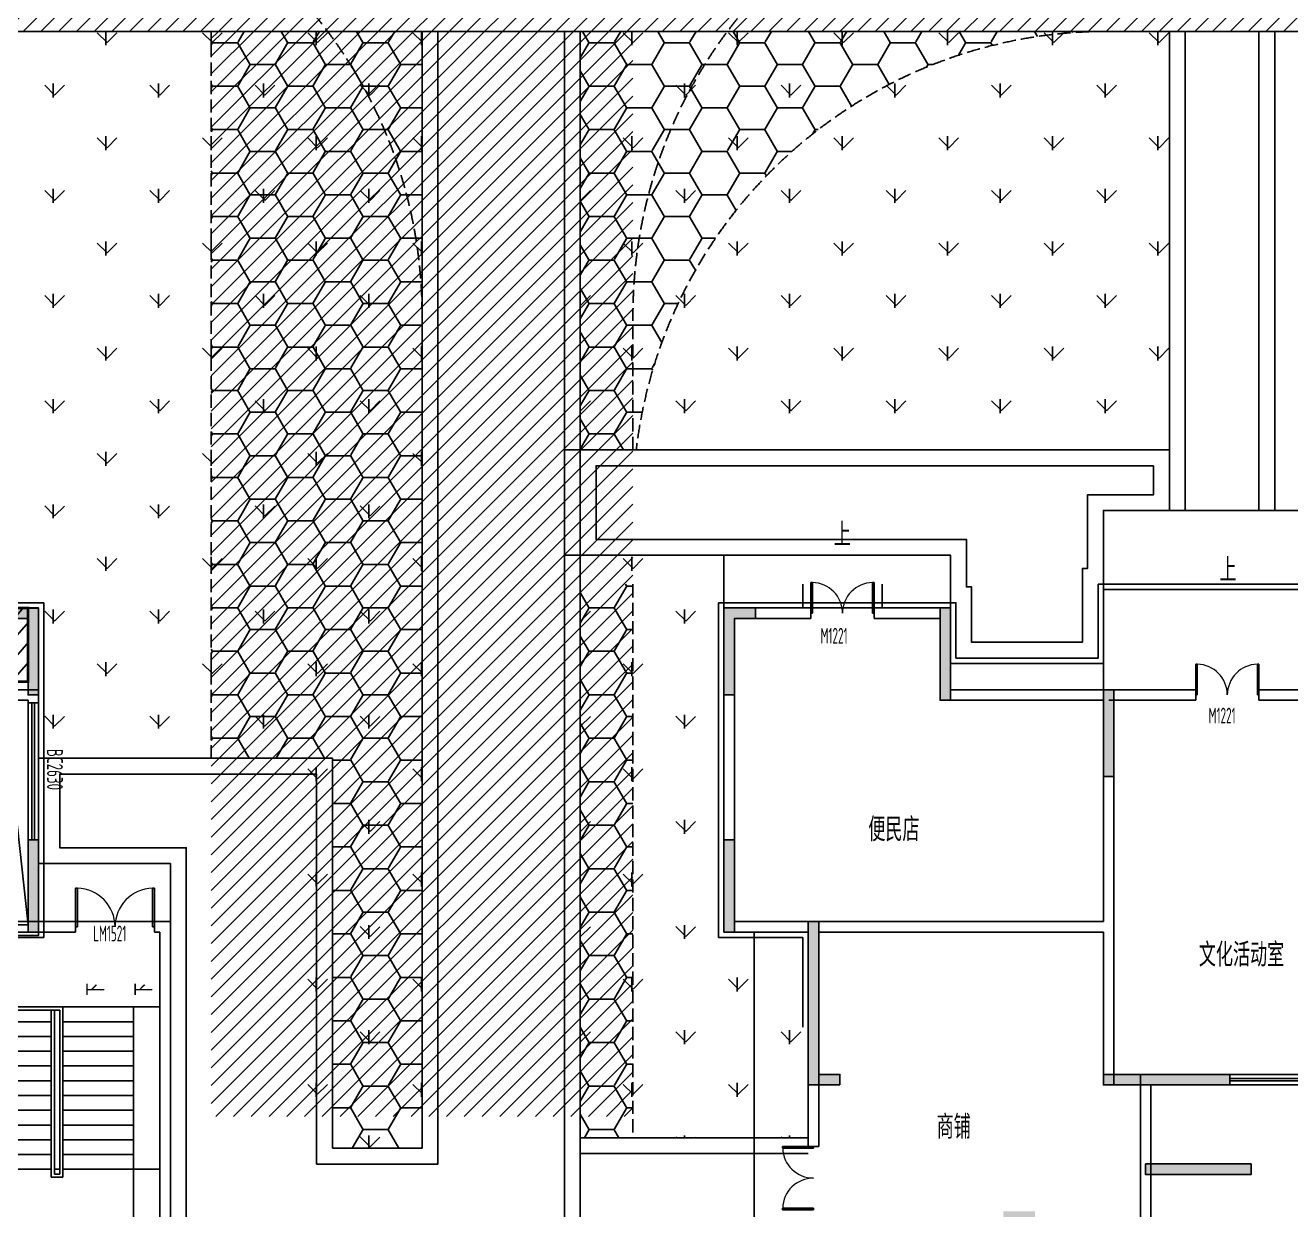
# Model space of a CAD drawing. Header units: millimetres. Extents: x 36720183 to 38160956, y 58934012 to 60388477.
# Drawn here: x 37281101 to 37305105, y 59289851 to 59312324 of the extents above; entities that cross this region are included whole.
import ezdxf

# ---------------------------------------------------------------- set-up
doc = ezdxf.new("R2010")
doc.units = ezdxf.units.MM
doc.header["$LTSCALE"] = 1000
doc.header["$MEASUREMENT"] = 0
doc.linetypes.add('DASH', pattern=[0.35, 0.25, -0.1])
for name, color, linetype in [('2014-01-17陈潇霏修改', 6, 'Continuous'), ('2014-1-1意见', 2, 'Continuous'), ('@ 绿化', 8, 'Continuous'), ('@YL', 2, 'Continuous'), ('@扑救面填充', 8, 'Continuous'), ('@植草板', 8, 'Continuous'), ('Axis', 6, 'Continuous'), ('C_Hatch', 41, 'Continuous'), ('C_Wall', 6, 'Continuous'), ('DIM_ELEV', 3, 'Continuous'), ('DIM_SYMB', 3, 'Continuous'), ('PUB_HATCH', 8, 'Continuous'), ('PUB_TEXT', 7, 'Continuous'), ('STAIR', 2, 'Continuous'), ('TEXT', 1, 'Continuous'), ('WALL', 4, 'Continuous'), ('WINDOW', 2, 'Continuous'), ('WINDOW_TEXT', 3, 'Continuous'), ('扑救面', 2, 'Continuous'), ('裙楼挑廊', 7, 'Continuous'), ('首层轮廓', 6, 'Continuous')]:
    doc.layers.add(name, color=color, linetype=linetype)
doc.layers.add('水管井及降板', color=3, linetype='Continuous', plot=False)
doc.styles.add('_TCH_DIM', font='SIMPLEX', dxfattribs={"bigfont": 'GBCBIG'})
doc.styles.get("Standard").update_dxf_attribs({"font": 'gbenor.shx', "bigfont": 'gbcbig.shx'})
pattern_1 = [(45, (0, 0), (-168.3798022700466, 168.3798022700466), [])]
pattern_2 = [(90, (0, 0), (-997.7954749999999, 997.7954750000001), [264.58066, -1731.01015]), (45, (0, 0), (-997.7961550815103, 997.7961550815104), [264.58066, -1146.51615]), (135, (0, 0), (-997.7961550815104, -997.7961550815103), [264.58066, -1146.51615])]
pattern_3 = [(0, (0, 0), (714.375, 412.4444999999999), [476.25, -952.5]), (120, (0, 0), (-714.3749146511708, 412.4446478285086), [476.2499999999999, -952.4999999999999]), (59.99999999999999, (0, 0), (8.53488292342961e-05, 824.8891478285083), [-952.5, 476.25])]

# ---------------------------------------------------------------- blocks, each defined once
blk = doc.blocks.new('2014-1-1-G-D2')
at = {"layer": 'C_Hatch'}
h = blk.add_hatch(color=256, dxfattribs=at)
h.paths.add_polyline_path([(3171986.775314488, -850136.5450167041), (3171986.775314488, -849336.5450167041), (3172186.775314488, -849336.5450167041), (3172186.775314488, -850336.5450167041), (3170536.775409855, -850336.5450167041), (3170536.775409855, -850136.5450167041)])
h.paths.add_polyline_path([(3166686.775315139, -842736.5453980354), (3168336.775314766, -842736.5453980354), (3168336.775314766, -842536.5453979976), (3166686.775315139, -842536.5453979976)])
h.paths.add_polyline_path([(3185486.775314115, -851686.5453929105), (3185486.775314115, -851886.5450140969), (3186086.775314115, -851886.5450140969), (3186086.775314115, -850236.5450140969), (3185886.775314115, -850236.5450140969), (3185886.775313929, -851686.5453929105)])
h.paths.add_polyline_path([(3178186.775313556, -835036.5453978933), (3178186.775313556, -837836.5453981739), (3177986.775313556, -837836.5453981739), (3177986.775313556, -835036.5453978933)])
h.paths.add_polyline_path([(3179286.775313556, -838136.545397894), (3179486.727080836, -838136.546825342), (3179486.775313556, -840536.5453981739), (3178886.775313556, -840536.5453981739), (3178886.775313556, -840336.5453981739), (3179286.775313556, -840336.5453981739)])
h.paths.add_polyline_path([(3175086.775313558, -834336.5453981739), (3176786.775313742, -834336.5453981739), (3176786.775313742, -834536.5453981739), (3175086.775313558, -834536.5453981739)])
h.paths.add_polyline_path([(3153486.775313929, -851436.5450167041), (3153486.775313929, -851236.5450167041), (3153086.775313929, -851236.5450167041), (3153086.775313929, -848336.6300844532), (3152886.775313929, -848336.6300844532), (3152886.775313929, -851436.5450167041)])
h.paths.add_polyline_path([(3165186.816513032, -845236.5454129821), (3165186.775314488, -844136.5453981739), (3167186.775314488, -844136.5453981739), (3167186.775314488, -844836.545207439), (3167386.775314488, -844836.545207439), (3167386.775314488, -844136.5453981739), (3167386.775314488, -843936.5453981739), (3167186.775314488, -843936.5453981739), (3164986.775314488, -843936.5453981739), (3164986.816513032, -845236.5454129821)])
h.paths.add_polyline_path([(3162986.692917027, -843936.5453980186), (3162386.692917027, -843936.5453980186), (3162386.692917027, -844136.5453980186), (3162786.692917027, -844136.5453980186), (3162786.692917027, -845586.4553713184), (3162986.692917027, -845586.4553713184)])
h.paths.add_polyline_path([(3168086.775314488, -860536.5453981739), (3168086.775314488, -859936.5446352344), (3168286.775314488, -859936.5446352344), (3168286.775314488, -860336.5453981739), (3169786.775325663, -860336.5453981746), (3169786.775325663, -860536.5453981746)])
h.paths.add_polyline_path([(3172186.775314488, -853836.5446352344), (3172186.775314488, -854036.5446352344), (3172586.775314488, -854036.5446352344), (3172586.775314488, -856036.5453982193), (3172786.775314488, -856036.5453982193), (3172786.775314488, -853836.5446352344)])
h.paths.add_polyline_path([(3165186.775314488, -846736.545207439), (3165186.775314488, -849136.5451120716), (3164986.775314488, -849136.5451120716), (3164986.775314488, -846736.545207439)])
h.paths.add_polyline_path([(3184486.775314488, -842836.5453981739), (3184086.775314488, -842836.5453981739), (3184086.775314488, -843036.5453981739), (3184286.775314488, -843036.5453981739), (3184286.775314488, -844486.545207439), (3184486.775314488, -844486.545207439)])
h.paths.add_polyline_path([(3155386.692917027, -842386.6300844532), (3155386.775314533, -844136.5453980188), (3155586.775314533, -844136.5453980188), (3155586.692917027, -842386.6300844532)])
h.paths.add_polyline_path([(3151886.692917027, -842386.6300844532), (3151286.692917027, -842386.6300844532), (3151286.692917027, -844036.6300844532), (3151486.692917027, -844036.6300844532), (3151486.692917027, -842586.6300844532), (3151886.692917027, -842586.6300844532)])
h.paths.add_polyline_path([(3165786.775314488, -835036.5453978933), (3165786.775314488, -837836.5453981739), (3165986.775314488, -837836.5453981739), (3165986.775314488, -835036.5453978933)])
h.paths.add_polyline_path([(3164686.775314488, -838136.545397894), (3164486.775314488, -838136.545397894), (3164486.775314488, -840536.5453981739), (3165086.775314488, -840536.5453981739), (3165086.775314488, -840336.5453981739), (3164686.775314488, -840336.5453981739)])
h.paths.add_polyline_path([(3158486.775314115, -843936.5453980186), (3158486.775314115, -845586.4553713184), (3158686.775314115, -845586.4553713184), (3158686.775314115, -843936.5453980186)])
h.paths.add_polyline_path([(3151286.692917027, -846786.6301321369), (3151286.692917027, -848536.6300844532), (3151486.692917027, -848536.6300844532), (3151486.692917027, -846786.6301321369)])
h.paths.add_polyline_path([(3168886.775314486, -834336.5453981739), (3167186.775314301, -834336.5453981739), (3167186.775314301, -834536.5453981739), (3168886.775314486, -834536.5453981739)])
h.paths.add_polyline_path([(3170086.775314488, -851236.5450167041), (3168486.775314488, -851236.5450167041), (3168486.775314488, -851436.5450167041), (3170086.775314488, -851436.5450167041)])
h.paths.add_polyline_path([(3160886.778366245, -851236.5450167041), (3158486.778366245, -851236.5450167041), (3158486.778366245, -851436.5450167041), (3160886.778366245, -851436.5450167041)])
h.paths.add_polyline_path([(3169386.775314488, -844436.545207439), (3169386.775314488, -845036.545207439), (3169586.775314488, -845036.545207439), (3169586.775314488, -844636.545207439), (3172186.775314488, -844636.545207439), (3172186.775314488, -844436.545207439)])
h.paths.add_polyline_path([(3171886.775314115, -838236.5453981739), (3171886.775314115, -840636.545398129), (3172086.775314115, -840636.545398129), (3172086.775314115, -838236.5453981739)])
h.paths.add_polyline_path([(3157686.778366245, -856636.5446352344), (3157686.775406964, -859836.5453981746), (3157886.775406964, -859836.5453981746), (3157886.778366245, -856636.5446352344)])
h.paths.add_polyline_path([(3156786.778366245, -854036.5446352344), (3157186.77226273, -854036.5446352344), (3157186.77226273, -853836.5446352344), (3156586.778366245, -853836.5446352344), (3156586.778366245, -856036.5453982193), (3156786.778366245, -856036.5453982193)])
h.paths.add_polyline_path([(3161286.778366245, -852936.5450167041), (3159286.778366245, -852936.5450167041), (3159286.778366245, -853136.5450167041), (3161286.778366245, -853136.5450167041)])
h.paths.add_polyline_path([(3170086.775314488, -852936.5450167041), (3168086.775314488, -852936.5450167041), (3168086.775314488, -853136.5450167041), (3170086.775314488, -853136.5450167041)])
h.paths.add_polyline_path([(3171486.775314488, -856636.5446352344), (3171486.775314488, -859836.5453981746), (3171686.775314488, -859836.5453981746), (3171686.775314488, -856636.5446352344)])
h.paths.add_polyline_path([(3174386.775314488, -848686.5450166557), (3174186.775314488, -848686.5450166557), (3174186.775314488, -850336.5450167041), (3174786.775314488, -850336.5450167041), (3174786.775314488, -850136.5450167041), (3174386.775314488, -850136.5450167041)])
h.paths.add_polyline_path([(3181786.775314488, -850136.5450167041), (3181786.775314488, -851886.5450167041), (3181986.775314488, -851886.5450167041), (3181986.775314488, -850136.5450167041)])
h.paths.add_polyline_path([(3185886.775314488, -845736.545207439), (3185886.775314488, -847486.5451061111), (3186086.775314488, -847486.5451061111), (3186086.775314488, -845736.545207439)])
h.paths.add_polyline_path([(3178486.775313929, -842836.554934917), (3178486.775313929, -844486.554934917), (3178686.775313929, -844486.554934917), (3178686.775313929, -843036.554934917), (3179336.903487385, -843036.5453954004), (3179336.903487385, -842836.5453954004)])
h.paths.add_polyline_path([(3161286.775314488, -860536.5453981739), (3159586.775326222, -860536.5453981746), (3159586.775326222, -860336.5453981746), (3161086.775314488, -860336.5453981739), (3161086.775314488, -859936.5446352344), (3161286.775314488, -859936.5446352344)])
at = {"layer": 'C_Wall'}
blk.add_lwpolyline([(3151886.692917027, -842386.6300844532), (3151286.692917027, -842386.6300844532), (3151286.692917027, -844036.6300844532), (3151486.692917027, -844036.6300844532), (3151486.692917027, -842586.6300844532), (3151886.692917027, -842586.6300844532), (3151886.692917027, -842386.6300844532)], dxfattribs=at)
blk.add_lwpolyline([(3151286.692917027, -846786.6301321369), (3151286.692917027, -848536.6300844532), (3151486.692917027, -848536.6300844532), (3151486.692917027, -846786.6301321369)], close=True, dxfattribs=at)
blk = doc.blocks.new('we213421ads')
at = {"layer": 'WINDOW', "linetype": 'DASH', "ltscale": 1000}
for p, q in [((8509249.56982125, 428805.6759761788), (8504949.936349533, 428805.5072633974)), ((8516449.652218152, 422305.6759760844), (8514849.56982125, 422305.6759760844)), ((8514949.569820859, 422206.8035807822), (8516549.932265919, 422206.9449155156)), ((8514949.569820859, 422206.8035807822), (8514949.56981573, 420505.133044998))]:
    blk.add_line(p, q, dxfattribs=at)
for points in [[(8504650.014770586, 428906.8622658234), (8509349.932526296, 428906.8622658234), (8509349.929473989, 427505.6760964641), (8512049.937545683, 427505.668710908), (8512050.020098317, 428556.8223172495), (8516549.64766318, 428555.5633300407), (8516549.932265919, 422206.9449155156)], [(8509249.932526294, 428805.6759761788), (8509249.932526296, 428805.6759761788), (8509249.929321367, 427405.6763700024), (8512149.932219427, 427405.6684373839), (8512150.014770586, 428456.7943350166), (8516449.652218152, 428455.5913046611), (8516449.569820875, 422305.5913046611)]]:
    blk.add_lwpolyline(points, dxfattribs=at)
blk = doc.blocks.new('fsdf12312')
at = {"layer": 'DIM_SYMB'}
blk.add_lwpolyline([(6641369.264358278, 390233.0963138854), (6638454.899579208, 390233.0963139152)], dxfattribs=at)
for points in [[(6643041.334750582, 388061.5553995659, 0, 0, 0), (6641991.334750574, 388061.5553995733, 80.00000000000001, 0, 0), (6641691.334750574, 388061.5553995733, 0, 0, 0)], [(6643041.334750582, 387147.2423652782, 0, 0, 0), (6642421.327744219, 387147.2423652857, 80.00000000000001, 0, 0), (6642121.327744219, 387147.2423652857, 0, 0, 0)]]:
    blk.add_lwpolyline(points, format="xyseb", dxfattribs=at)
at = {"layer": 'STAIR'}
for p, q in [((6639854.899545703, 390233.0962969651), (6639854.899545841, 390733.096327461)), ((6642934.899545703, 390233.2469656681), (6642934.899545703, 390733.0963278328)), ((6639854.899545703, 390233.0962969651), (6638454.899545703, 390233.0962969725)), ((6638454.899545703, 390233.0962969725), (6638454.899545681, 387333.0962969725)), ((6639854.899432961, 388893.0962842991), (6639854.899545703, 390233.0962969651)), ((6642874.899650645, 390233.0962761333), (6639854.899545703, 390233.0962969651)), ((6639854.899637122, 388893.0962842991), (6639854.899545703, 390233.0962969651)), ((6640134.899637122, 388893.0962816392), (6640134.899545703, 390233.0962969651)), ((6640414.899637122, 388893.0962789868), (6640414.899545703, 390233.0962969576)), ((6640694.899637122, 388893.0962763344), (6640694.899545703, 390233.0962969576)), ((6640974.899637122, 388893.0962736746), (6640974.899545703, 390233.0962969576)), ((6641254.899279978, 388893.0962710222), (6641254.899545703, 390233.0962969576)), ((6641534.899279978, 388893.0962683698), (6641534.899545703, 390233.0962969502)), ((6641814.899637122, 388893.0962657099), (6641814.899545703, 390233.0962969502)), ((6642094.899637114, 388893.0962630575), (6642094.899545703, 390233.0962969502)), ((6642374.899637122, 388893.0962604051), (6642374.899545703, 390233.0962969502)), ((6642654.899637122, 388893.0962577527), (6642654.899545703, 390233.0962969427)), ((6642874.899603467, 388733.0963421082), (6642874.899545711, 390233.0962969427)), ((6642874.899545711, 390233.0962969427), (6642934.899545711, 390233.0962969427)), ((6642934.899545703, 390233.0962969427), (6642874.899650645, 390233.0962761333)), ((6642934.899545696, 388833.0962969427), (6642934.899545703, 390233.0962969427)), ((6642934.899603467, 388673.0963421082), (6642934.899545711, 390233.0962969427)), ((6642874.899545703, 388893.0962969427), (6639704.899569023, 388893.0963269984)), ((6639704.899569023, 388893.0963269984), (6639704.899569016, 388673.0963421305)), ((6642874.899545703, 388833.0962969427), (6642874.899545703, 388893.0962969427)), ((6639704.899569016, 388673.0963421305), (6642934.899603467, 388673.0963421082)), ((6642874.899545703, 388833.0962969427), (6639764.899569023, 388833.0963269984)), ((6639764.899569023, 388833.0963269984), (6639764.899569016, 388733.0963421305)), ((6639764.899569016, 388733.0963421305), (6642874.899603467, 388733.0963421082)), ((6639854.899438564, 388733.0963339498), (6639854.899432953, 388833.0962521796)), ((6639854.899545681, 387333.0962969651), (6639854.899443071, 388673.0963937183)), ((6642874.900989991, 388833.0962761333), (6639854.899545696, 388833.0962969651)), ((6639854.899545688, 388733.0962969651), (6642874.902639594, 388733.0962761333)), ((6639854.899637114, 388673.0963937258), (6639854.899545681, 387333.0962969651)), ((6640134.899279971, 388673.0963937258), (6640134.899545681, 387333.0962969651)), ((6640414.899637114, 388673.0963937183), (6640414.899545681, 387333.0962969576)), ((6640694.899279971, 388673.0963937183), (6640694.899545681, 387333.0962969576)), ((6640974.899637122, 388673.0963937183), (6640974.899545681, 387333.0962969576)), ((6641254.899637122, 388673.0963937183), (6641254.899545681, 387333.0962969576)), ((6641534.899637114, 388673.0963937109), (6641534.899545681, 387333.0962969502)), ((6641814.899637114, 388673.0963937109), (6641814.899545681, 387333.0962969502)), ((6642094.899637114, 388673.0963937109), (6642094.899545681, 387333.0962969502)), ((6642374.899279971, 388673.0963937034), (6642374.899545681, 387333.0962969502)), ((6642654.899279978, 388673.0963937034), (6642654.899545681, 387333.0962969427)), ((6642934.899545688, 388733.0962969427), (6642934.892244842, 388673.1066708778)), ((6642934.892244842, 388673.1066708778), (6642934.899637122, 388673.0963937034)), ((6642934.899637122, 388673.0963937034), (6642934.899545681, 387333.0962969427)), ((6638454.899545681, 387333.0962969725), (6639854.899545681, 387333.0962969651)), ((6639854.899545681, 387333.0962969651), (6642934.899545681, 387333.0962969427)), ((6639854.899545681, 387333.0962969651), (6639854.899545542, 386833.0963104274)), ((6642934.899545681, 387333.0962969427), (6642934.899545681, 386833.0963107934))]:
    blk.add_line(p, q, dxfattribs=at)
at = {"layer": 'WALL'}
blk.add_line((6638454.899562735, 390733.0963278477), (6638454.899585795, 390033.0963078727), dxfattribs=at)
at = {"layer": 'PUB_TEXT', "style": '_TCH_DIM'}
for p in [(6643146.334750582, 387886.5553995659), (6643146.334750582, 386972.2423652782)]:
    blk.add_text('下', height=337.5886524822695, dxfattribs=at).set_placement(p)
blk = doc.blocks.new('$DorLib2D$00000002')
for p, q in [((-0.5, -5.684341886080802e-17), (-0.5000000000000007, 0.4875)), ((-0.4750000000000007, 0.4875), (-0.5000000000000007, 0.4875)), ((-0.475, -2.842170943040401e-17), (-0.4750000000000007, 0.4875)), ((0.475, -2.842170943040401e-17), (0.4750000000000007, 0.4875)), ((0.4750000000000007, 0.4875), (0.5000000000000007, 0.4875)), ((0.5, -5.684341886080802e-17), (0.5000000000000007, 0.4875)), ((-0.5, -5.684341886080802e-17), (-0.475, -2.842170943040401e-17)), ((0.5, -5.684341886080802e-17), (0.475, -2.842170943040401e-17))]:
    blk.add_line(p, q)
at = {"lineweight": 13}
for centre, start, end in [((-0.4875, -4.263256414560601e-17), 0, 88.53071641864632), ((0.4875, -4.263256414560601e-17), 91.4692835813537, 180)]:
    blk.add_arc(centre, 0.4875, start, end, dxfattribs=at)
blk = doc.blocks.new('T4scpm')
at = {"layer": '水管井及降板', "ltscale": 0.5}
h = blk.add_hatch(dxfattribs=at)
h.set_pattern_fill('ANSI31', color=6, scale=2000, angle=3.891542205998133, style=0)
h.set_pattern_definition([(48.89154220599814, (-33116474.47446417, -61870314.04827593), (-188.3665861888746, 164.3716192277404), [])])
h.paths.add_polyline_path([(255319.7042991966, 54090.34459382296), (255319.7040230781, 52690.34459381551), (256929.1633261144, 52690.34428330511), (256929.1636022404, 54090.34428330511)])
at = {"layer": '2014-1-1意见', "color": 6}
blk.add_line((259322.0387015566, 48163.33670312911), (257822.0387030989, 48163.33670313656), dxfattribs=at)
blk.add_lwpolyline([(259622.0387015566, 48163.33670312911), (257122.1210984588, 48163.33670312911), (257122.1210984588, 49263.33667930961), (259622.0387015566, 49263.33667930961)], close=True, dxfattribs=at)
at = {"layer": 'Axis', "color": 6}
blk.add_line((252822.0481118336, 54113.33658968657), (257122.0387011841, 54113.33658968657), dxfattribs=at)
at = {"layer": 'PUB_HATCH', "color": 6}
blk.add_lwpolyline([(255921.6764568239, 52363.37204898149), (256519.7474313155, 51806.16465345025), (256922.0386917293, 48100.99309249967)], dxfattribs=at)
at = {"layer": 'WALL', "color": 6}
for p, q in [((255322.1211935729, 48163.33670315146), (257822.0387030989, 48163.33670313656)), ((257122.0386917293, 47963.33670315146), (257122.1210984588, 48025.68020032346)), ((257822.0387030989, 47963.33670313656), (257822.0387030989, 48163.33672625571)), ((259322.0387015566, 47963.42137718201), (259322.0387015566, 48163.33670312911)), ((259322.0387030989, 48163.33670312911), (259622.0387015566, 48163.33670312911)), ((259622.0387015566, 48163.33670312911), (259622.0387015119, 42062.87842621654)), ((255522.1211430356, 47963.33670315146), (257822.0387030989, 47963.33670313656)), ((257122.0386917293, 47900.99309249967), (257122.1210984588, 47963.33658967912)), ((259322.0387030989, 47963.42137718201), (259422.0387015566, 47963.42137717456)), ((259422.0387015566, 47963.42137717456), (259422.0387015194, 42062.87842627615))]:
    blk.add_line(p, q, dxfattribs=at)
for points in [[(255721.6764568239, 48100.99309249967), (255721.6764568239, 52563.37204898149), (257122.0386917293, 52563.37204898149), (257122.0386917293, 52313.61633754522)], [(257122.0386917293, 47963.33670315146), (255522.0387015566, 47963.33670315146)], [(257122.0386917293, 47900.99309249967), (255522.0387015566, 47900.99309249967)], [(257122.1359002963, 47962.07240515947), (257122.0534935668, 47899.72890798002), (255522.0535033941, 47899.72890798002), (255522.0535033941, 46161.61415184289)]]:
    blk.add_lwpolyline(points, dxfattribs=at)
blk.add_lwpolyline([(255921.6764568239, 52363.37204898149), (256922.0386917293, 52363.37204898149), (256922.0386917293, 48100.99309249967), (255921.6764568239, 48100.99309249967)], close=True, dxfattribs=at)
at = {"layer": 'WINDOW', "color": 6}
for p, q in [((257122.1210982352, 52313.61633754522), (256922.1210982352, 52313.61633754522)), ((256922.1210984588, 49713.33654199541), (256922.1210982352, 52313.61633754522)), ((256997.1210984588, 49713.33654200286), (256997.1210982352, 52313.61633755267)), ((257047.1210982352, 52313.61633753031), (257047.1210984588, 49713.3365419805)), ((257122.1210982352, 52313.61633754522), (257122.1210984588, 49713.33654199541)), ((257122.1210982352, 49713.33654199541), (256922.1210982352, 49713.33654199541))]:
    blk.add_line(p, q, dxfattribs=at)
at = {"layer": '水管井及降板', "color": 6, "ltscale": 0.5, "const_width": 50}
blk.add_lwpolyline([(255319.7040704414, 52713.33839714527), (256919.704070434, 52713.33819618821), (256919.7042579949, 54113.33819618821), (255319.7042579949, 54113.33839714527)], close=True, dxfattribs=at)
at = {"color": 6, "rotation": 90}
blk.add_blockref('fsdf12312', (646255.2174456343, -6596392.021135375), dxfattribs=at)
at = {"layer": '2014-01-17陈潇霏修改', "color": 6}
blk.add_blockref('we213421ads', (-8259327.516317856, -374343.5188995004), dxfattribs=at)
at = {"layer": 'C_Hatch', "color": 6, "xscale": -1}
blk.add_blockref('2014-1-1-G-D2', (3408408.814015485, 896499.9666741341), dxfattribs=at)
at = {"layer": 'WINDOW', "color": 6, "xscale": 1500, "yscale": 1500, "zscale": -1500, "rotation": 359.9999991166566}
blk.add_blockref('$DorLib2D$00000002', (258572.0387015566, 48063.42138873786), dxfattribs=at)
at = {"layer": 'WINDOW_TEXT', "color": 6, "width": 0.7}
blk.add_text('BC2630', height=300, rotation=270, dxfattribs=at).set_placement((257282.6214417294, 51440.09227529168))
at = {"layer": 'WINDOW_TEXT', "color": 6, "width": 0.6}
blk.add_text('LM1521', height=300, dxfattribs=at).set_placement((258157.2993964627, 47787.69374776632))
blk = doc.blocks.new('T5T6scpm')
at = {"layer": 'C_Hatch'}
h = blk.add_hatch(color=6, dxfattribs=at)
h.paths.add_polyline_path([(316234.7891934812, 42811.43859340996), (316234.7891934812, 43611.43859340996), (316434.7891934812, 43611.43859340996), (316434.7891934812, 42611.43859340996), (314784.7892888486, 42611.43859340996), (314784.7892888486, 42811.43859340996)])
h.paths.add_polyline_path([(310934.7891941294, 50211.43821207434), (312734.7891932949, 50211.43821222335), (312734.7891932949, 50411.4382122606), (310934.7891941294, 50411.43821211159)])
h.paths.add_polyline_path([(330134.7891934812, 47211.43840267509), (330134.7891934812, 45461.43850400299), (330334.7891934812, 45461.43850400299), (330334.7891934812, 47211.43840267509)])
h.paths.add_polyline_path([(322434.7891925499, 57911.4382122159), (322434.7891925499, 55111.43821194023), (322234.7891925499, 55111.43821194023), (322234.7891925499, 57911.4382122159)])
h.paths.add_polyline_path([(323534.7891933247, 55311.4382122159), (323734.7409606054, 55311.43678476661), (323734.7891925499, 52411.43821194023), (323134.7891925499, 52411.43821194023), (323134.7891925499, 52611.43821194023), (323534.7891925499, 52611.43821194023)])
h.paths.add_polyline_path([(319334.7891925499, 58611.43821194023), (321034.7891927361, 58611.43821194023), (321034.7891927361, 58411.43821194023), (319334.7891925499, 58411.43821194023)])
h.paths.add_polyline_path([(297734.7891929224, 41511.43859340996), (297734.7891929224, 41711.43859340996), (297334.7891929224, 41711.43859340996), (297334.7891929224, 44611.35352566093), (297134.7891929224, 44611.35352566093), (297134.7891929224, 41511.43859340996)])
h.paths.add_polyline_path([(309434.8303920254, 47711.43819712847), (309434.7891934812, 48811.43821194023), (311434.7891934812, 48811.43821194023), (311434.7891934812, 48111.43840267509), (311634.7891934812, 48111.43840267509), (311634.7891934812, 48811.43821194023), (311634.7891934812, 49011.43821194023), (311434.7891934812, 49011.43821194023), (309234.7891934812, 49011.43821194023), (309234.8303920254, 47711.43819712847)])
h.paths.add_polyline_path([(307234.7067960203, 49011.43821208924), (306634.7067960203, 49011.43821208924), (306634.7067960203, 48811.43821208924), (307034.7067960203, 48811.43821208924), (307034.7067960203, 47361.5282387957), (307234.7067960203, 47361.5282387957)])
h.paths.add_polyline_path([(312334.7891934812, 32411.43821194023), (312334.7891934812, 33011.43897487968), (312534.7891934812, 33011.43897487968), (312534.7891934812, 32611.43821194023), (314034.7892046571, 32611.43821193278), (314034.7892046571, 32411.43821193278)])
h.paths.add_polyline_path([(316434.7891934812, 39111.43897487968), (316434.7891934812, 38911.43897487968), (316834.7891934812, 38911.43897487968), (316834.7891934812, 36911.43821188807), (317034.7891934812, 36911.43821188807), (317034.7891934812, 39111.43897487968)])
h.paths.add_polyline_path([(309434.7891934812, 46211.43840267509), (309434.7891934812, 43811.43849804252), (309234.7891934812, 43811.43849804252), (309234.7891934812, 46211.43840267509)])
h.paths.add_polyline_path([(328734.7891934812, 50111.43821194023), (328134.7891934812, 50111.43821194023), (328134.7891934812, 49911.43821194023), (328534.7891934812, 49911.43821194023), (328534.7891934812, 48461.43840267509), (328734.7891934812, 48461.43840267509)])
h.paths.add_polyline_path([(299634.7067960203, 50561.35352566093), (299634.7891935259, 48811.43821208924), (299834.7891935259, 48811.43821208924), (299834.7067960203, 50561.35352566093)])
h.paths.add_polyline_path([(296134.7067960203, 50561.35352566093), (295534.7067960203, 50561.35352566093), (295534.7067960203, 48911.35352566093), (295734.7067960203, 48911.35352566093), (295734.7067960203, 50361.35352566093), (296134.7067960203, 50361.35352566093)])
h.paths.add_polyline_path([(310034.7891934812, 57911.4382122159), (310034.7891934812, 55111.43821194023), (310234.7891934812, 55111.43821194023), (310234.7891934812, 57911.4382122159)])
h.paths.add_polyline_path([(308934.7891934812, 54811.4382122159), (308734.7891934812, 54811.4382122159), (308734.7891934812, 52411.43821194023), (309334.7891934812, 52411.43821194023), (309334.7891934812, 52611.43821194023), (308934.7891934812, 52611.43821194023)])
h.paths.add_polyline_path([(302734.792245239, 49011.43821208924), (302734.792245239, 47361.5282387957), (302934.792245239, 47361.5282387957), (302934.792245239, 49011.43821208924)])
h.paths.add_polyline_path([(295534.7067960203, 46161.35347797722), (295534.7067960203, 44411.35352566093), (295734.7067960203, 44411.35352566093), (295734.7067960203, 46161.35347797722)])
h.paths.add_polyline_path([(313134.7891934812, 58611.43821194023), (311434.7891932949, 58611.43821194023), (311434.7891932949, 58411.43821194023), (313134.7891934812, 58411.43821194023)])
h.paths.add_polyline_path([(314334.7891934812, 41711.43859340996), (312734.7891934812, 41711.43859340996), (312734.7891934812, 41511.43859340996), (314334.7891934812, 41511.43859340996)])
h.paths.add_polyline_path([(305134.792245239, 41711.43859340996), (302734.792245239, 41711.43859340996), (302734.792245239, 41511.43859340996), (305134.792245239, 41511.43859340996)])
h.paths.add_polyline_path([(313634.7891934812, 48511.43840267509), (313634.7891934812, 47911.43840267509), (313834.7891934812, 47911.43840267509), (313834.7891934812, 48311.43840267509), (316434.7891934812, 48311.43840267509), (316434.7891934812, 48511.43840267509)])
h.paths.add_polyline_path([(316134.7891931087, 54711.43821194023), (316134.7891931087, 52311.43821198493), (316334.7891931087, 52311.43821198493), (316334.7891931087, 54711.43821194023)])
h.paths.add_polyline_path([(301934.792245239, 36311.43897487968), (301934.7892859578, 33111.43821193278), (302134.7892859578, 33111.43821193278), (302134.792245239, 36311.43897487968)])
h.paths.add_polyline_path([(301034.792245239, 38911.43897487968), (301434.7861417234, 38911.43897487968), (301434.7861417234, 39111.43897487968), (300834.792245239, 39111.43897487968), (300834.792245239, 36911.43821188807), (301034.792245239, 36911.43821188807)])
h.paths.add_polyline_path([(305534.792245239, 40011.43859340996), (303534.792245239, 40011.43859340996), (303534.792245239, 39811.43859340996), (305534.792245239, 39811.43859340996)])
h.paths.add_polyline_path([(314334.7891934812, 40011.43859340996), (312334.7891934812, 40011.43859340996), (312334.7891934812, 39811.43859340996), (314334.7891934812, 39811.43859340996)])
h.paths.add_polyline_path([(315734.7891934812, 36311.43897487968), (315734.7891934812, 33111.43821193278), (315934.7891934812, 33111.43821193278), (315934.7891934812, 36311.43897487968)])
h.paths.add_polyline_path([(318634.7891934812, 44261.43859345466), (318434.7891934812, 44261.43859345466), (318434.7891934812, 42611.43859340996), (319034.7891934812, 42611.43859340996), (319034.7891934812, 42811.43859340996), (318634.7891934812, 42811.43859340996)])
h.paths.add_polyline_path([(326034.7891934812, 42811.43859340996), (326034.7891934812, 41061.43859340996), (326234.7891934812, 41061.43859340996), (326234.7891934812, 42811.43859340996)])
h.paths.add_polyline_path([(322734.7891929224, 50111.42867519706), (322734.7891929224, 48461.42867519706), (322934.7891929224, 48461.42867519706), (322934.7891929224, 49911.42867519706), (323584.917366378, 49911.43821471184), (323584.917366378, 50111.43821471184)])
h.paths.add_polyline_path([(330134.7891934812, 41261.43859340996), (329734.7891934812, 41261.43859340996), (329734.7891934812, 41061.43859340996), (330334.7891934812, 41061.43859340996), (330334.7891934812, 42711.43859340996), (330134.7891934812, 42711.43859340996)])
h.paths.add_polyline_path([(305534.7891934812, 32411.43821194023), (303834.7892052159, 32411.43821193278), (303834.7892052159, 32611.43821193278), (305334.7891934812, 32611.43821194023), (305334.7891934812, 33011.43897487968), (305534.7891934812, 33011.43897487968)])
at = {"layer": 'Axis', "color": 6}
for p, q in [((307234.7891934812, 51011.35919717699), (302734.7891929224, 51011.35919717699)), ((302734.7891929224, 51011.35919717699), (302734.792245239, 49011.43821208924)), ((299834.7797826454, 49011.30166045576), (299834.7797826454, 50561.35352566093)), ((297134.7891929224, 44411.43819708377), (297134.7891929224, 41511.43819717318))]:
    blk.add_line(p, q, dxfattribs=at)
at = {"layer": 'C_Wall', "color": 6}
blk.add_lwpolyline([(296134.7067960203, 50561.35352566093), (295534.7067960203, 50561.35352566093), (295534.7067960203, 48911.35352566093), (295734.7067960203, 48911.35352566093), (295734.7067960203, 50361.35352566093), (296134.7067960203, 50361.35352566093), (296134.7067960203, 50561.35352566093)], dxfattribs=at)
for points in [[(299634.7067960203, 50561.35352566093), (299634.7891935259, 48811.43821208924), (299834.7891935259, 48811.43821208924), (299834.7067960203, 50561.35352566093)], [(302734.792245239, 49011.43821208924), (302734.792245239, 47361.5282387957), (302934.792245239, 47361.5282387957), (302934.792245239, 49011.43821208924)], [(295534.7067960203, 46161.35347797722), (295534.7067960203, 44411.35352566093), (295734.7067960203, 44411.35352566093), (295734.7067960203, 46161.35347797722)], [(297734.7891929224, 41511.43859340996), (297734.7891929224, 41711.43859340996), (297334.7891929224, 41711.43859340996), (297334.7891929224, 44611.35352566093), (297134.7891929224, 44611.35352566093), (297134.7891929224, 41511.43859340996)], [(305134.792245239, 41711.43859340996), (302734.792245239, 41711.43859340996), (302734.792245239, 41511.43859340996), (305134.792245239, 41511.43859340996)], [(305534.792245239, 40011.43859340996), (303534.792245239, 40011.43859340996), (303534.792245239, 39811.43859340996), (305534.792245239, 39811.43859340996)]]:
    blk.add_lwpolyline(points, close=True, dxfattribs=at)
at = {"layer": 'DIM_ELEV', "color": 6}
for points in [[(297768.7944097519, 51621.32928520441, 0, 0, 0), (297768.6654036492, 51169.23329105228, 79.99999999999997, 0, 0), (297768.6494705826, 50899.24504136294, 0, 0, 0)], [(305084.9245453253, 50716.68941574544, 0, 0, 0), (305084.7955392227, 49487.78240365535, 79.99999999999997, 0, 0), (305084.7796061561, 49217.79415396601, 0, 0, 0)]]:
    blk.add_lwpolyline(points, format="xyseb", dxfattribs=at)
at = {"layer": 'DIM_SYMB', "color": 6}
blk.add_lwpolyline([(296300.1634494588, 41128.75505284965, 0, 0, 0), (296816.1871007085, 41128.75505284965, 80.00000000000001, 0, 0), (297116.1871007085, 41128.75505284965, 0, 0, 0)], format="xyseb", dxfattribs=at)
at = {"layer": 'STAIR', "color": 6}
blk.add_line((296109.8042293116, 38510.87515620887), (296109.8054839, 44411.28453231603), dxfattribs=at)
at = {"layer": 'WALL', "color": 6}
for p, q in [((297184.7960636914, 50561.28425618261), (295534.8042920753, 50561.28424844146)), ((295534.8204414472, 44411.33351426572), (295535.0689896643, 50561.28424844146)), ((297184.79606352, 50361.28420969099), (297184.7960636914, 50561.28425618261)), ((299834.7892784327, 50561.28424588591), (298384.7960636914, 50561.28425516188)), ((298384.7960636914, 50561.28425516188), (298384.79606352, 50361.28420867026)), ((299835.0689896643, 50561.28424588591), (299834.7893471792, 49011.43027947098)), ((295734.804287985, 50361.28424328566), (297184.79606352, 50361.28420969099)), ((295734.8042843789, 44411.34409679472), (295734.804287985, 50361.28424328566)), ((298384.79606352, 50361.28420867026), (299634.7891134843, 50361.2842399627)), ((299634.7891134843, 50361.2842399627), (299634.7892088369, 48811.42811407894)), ((302835.1544388831, 49011.46275157481), (299834.7893471792, 49011.43027947098)), ((302834.7952968031, 49011.43712964654), (304484.7836190015, 49011.45499040186)), ((302934.7922435999, 49011.46274765581), (302934.7922436073, 43911.41672492772)), ((304484.7805679515, 48811.38679746538), (304484.7784030885, 49011.38678828627)), ((307334.7702779099, 49011.41763811558), (305684.7784030065, 49011.39977772534)), ((305684.7784030065, 49011.39977772534), (305684.780567877, 48811.39978696406)), ((299634.7892088369, 48811.42811407894), (302734.792245239, 48811.46058844775)), ((302734.7922640443, 48811.4605884552), (302734.7922095507, 44611.28303421289)), ((302834.7922457531, 48811.36893671006), (304484.7805679515, 48811.38679746538)), ((305684.780567877, 48811.39978696406), (307034.6921030805, 48811.41439919174)), ((297134.7067846954, 44411.284314394), (295534.7961960733, 44411.28465458006)), ((297234.7067777961, 44611.28427103162), (295734.8042841405, 44611.28463552892)), ((297135.1513865665, 44411.28431429714), (297134.7067963555, 40344.18094395101)), ((302734.7922095507, 44611.28303421289), (297234.7067777961, 44611.28427103162)), ((297334.7067418322, 40344.18094395101), (297334.7067176029, 44411.28422922641)), ((302734.7922733128, 44411.28300643712), (297334.7067211792, 44411.28422923386)), ((302734.7922733128, 44411.28302906454), (302734.7922487035, 41511.41817976534)), ((302934.7922436073, 43911.41672492772), (302934.7922436073, 41511.41817976534)), ((305134.792245239, 41711.43859340996), (302834.7922457606, 41711.36942330003)), ((303434.7038371712, 38510.87520665675), (303434.7039394155, 41711.3693851009)), ((305134.792245239, 41511.43859340996), (302734.792245239, 41511.43859340996)), ((303634.7038371712, 38510.87520416826), (303634.7039844692, 41511.36939398199)), ((297134.7067963555, 40344.18094395101), (297334.7067418322, 40344.18094395101))]:
    blk.add_line(p, q, dxfattribs=at)
at = {"layer": 'WINDOW', "color": 6}
for p, q in [((299834.7067960203, 51561.35352566093), (295534.7891943678, 51561.35352566093)), ((295534.7891943678, 51561.35352566093), (295535.0689924583, 50561.35352566093)), ((299834.7067960203, 50561.35352566093), (299834.7067960203, 51561.35352566093)), ((305134.792245239, 41711.43859340996), (309234.7891941965, 41711.43859340996)), ((305134.792245239, 41636.43859340996), (309234.7891941965, 41636.43859340996)), ((305134.792245239, 41586.43859340996), (309234.7891941965, 41586.43859340996)), ((305134.792245239, 41511.43859340996), (309234.7891941965, 41511.43859340996))]:
    blk.add_line(p, q, dxfattribs=at)
at = {"layer": '裙楼挑廊', "color": 6, "linetype": 'DASH', "ltscale": 3000}
blk.add_lwpolyline([(307234.7891945541, 51011.35919717699), (302734.7891929224, 51011.35919717699), (302734.7891929224, 52411.43027956784), (307234.7891945541, 52411.43027956784)], close=True, dxfattribs=at)
at = {"layer": '首层轮廓', "color": 6}
for p, q in [((299834.7891936377, 49011.42930746078), (299834.7891936377, 49961.4181798622)), ((297134.7891934514, 43811.41817967594), (297134.7891934514, 40911.4181946665))]:
    blk.add_line(p, q, dxfattribs=at)
at = {"layer": '2014-01-17陈潇霏修改', "color": 6, "xscale": -1}
blk.add_blockref('we213421ads', (8811984.721566603, -377895.5100891292), dxfattribs=at)
at = {"layer": 'WINDOW', "color": 6, "xscale": 1200, "yscale": 1200}
for p, zscale, rotation in [((297784.7960669026, 50461.28425464034), 1200, 359.9999999512723), ((305084.7796061561, 48911.3932922706), -1200, 0.0006201892652946734), ((297234.7067551464, 39744.18086303025), -1200, 90)]:
    blk.add_blockref('$DorLib2D$00000002', p, dxfattribs=dict(at, zscale=zscale, rotation=rotation))
at = {"layer": 'TEXT', "color": 6}
for s, p in [('上', (297621.5625899434, 51728.26210368425)), ('上', (304937.6927255169, 51057.73646063358)), ('便民店', (298273.9428906664, 46133.88258758187)), ('文化活动室', (304544.0561152026, 43755.97659093887)), ('商铺', (299571.1264807507, 40490.66939049214))]:
    blk.add_text(s, height=450, dxfattribs=at).set_placement(p)
at = {"layer": 'WINDOW_TEXT', "color": 6, "width": 0.6}
for p in [(297368.4260685965, 49883.92705676705), (304729.7159865648, 48369.86254433542)]:
    blk.add_text('M1221', height=300, dxfattribs=at).set_placement(p)

msp = doc.modelspace()

# ---------------------------------------------------------------- hatches: boundary and pattern name
at = {"layer": '@ 绿化', "linetype": 'Continuous'}
h = msp.add_hatch(dxfattribs=at)
h.set_pattern_fill('GRASS', color=256, scale=500, style=0)
h.set_pattern_definition(pattern_2)
edge = h.paths.add_edge_path()
edge.add_arc((37263804.34251719, 59318440.60303674), 7623.557526060063, 271.1185672657775, 327.076890871699)
edge.add_arc((37277268.68091402, 59325209.66605646), 12999.99999978456, 237.0797834376584, 269.9999621403928)
edge.add_line((37277268.67232395, 59312209.66605668), (37288628.14557676, 59312209.66605668))
edge.add_line((37288628.14557676, 59312209.66605668), (37288628.14557676, 59291017.50035463))
edge.add_line((37288628.14557676, 59291017.50035463), (37285833.22807711, 59291017.50039772))
edge.add_line((37285833.22807711, 59291017.50039772), (37285833.22808454, 59298418.228867))
edge.add_line((37285833.22808454, 59298418.228867), (37281353.2279979, 59298518.18645501))
edge.add_line((37281353.2279979, 59298518.18645501), (37281353.2279979, 59298418.22887989))
edge.add_line((37281353.2279979, 59298418.22887989), (37281353.22799785, 59297449.85564691))
edge.add_line((37281353.22799785, 59297449.85564691), (37281353.2279979, 59301268.22879647))
edge.add_line((37281353.2279979, 59301268.22879647), (37277053.15501127, 59301268.22879647))
edge.add_line((37277053.15501127, 59301268.22879647), (37277053.08202465, 59299718.17693471))
edge.add_line((37277053.08202465, 59299718.17693471), (37274153.14560081, 59299718.17693471))
edge.add_line((37274153.14560081, 59299718.17693471), (37274153.14560081, 59301718.31346799))
edge.add_line((37274153.14560081, 59301718.31346799), (37269653.14560044, 59301718.31346799))
edge.add_line((37269653.14560044, 59301718.31346799), (37269653.2279979, 59299718.31348322))
edge.add_line((37269653.2279979, 59299718.31348322), (37265453.14560062, 59299718.31348275))
edge.add_line((37265453.14560062, 59299718.31348275), (37265453.14560062, 59300918.3134829))
edge.add_line((37265453.14560062, 59300918.3134829), (37265953.14559979, 59300918.31348279))
edge.add_line((37265953.14559979, 59300918.31348279), (37265953.14560025, 59303118.31348285))
edge.add_line((37265953.14560025, 59303118.31348285), (37268153.14560044, 59303118.31348275))
edge.add_line((37268153.14560044, 59303118.31348275), (37268153.14560044, 59306018.31348304))
edge.add_line((37268153.14560044, 59306018.31348304), (37266853.14560044, 59306018.31348304))
edge.add_line((37266853.14560044, 59306018.31348304), (37266853.14560044, 59309318.31348304))
edge.add_line((37266853.14560044, 59309318.31348304), (37263953.14560025, 59309318.31348275))
edge.add_line((37263953.14560025, 59309318.31348275), (37263953.16535012, 59310818.49826722))
h = msp.add_hatch(dxfattribs=at)
h.set_pattern_fill('GRASS', color=256, scale=500, style=0)
h.set_pattern_definition(pattern_2)
h.paths.add_polyline_path([(37291628.14557676, 59312209.66605668), (37302803.13050182, 59312209.66605668), (37302803.13050182, 59304268.24883171), (37291628.14557676, 59304268.24883171)])
h = msp.add_hatch(dxfattribs=at)
h.set_pattern_fill('GRASS', color=256, scale=500, style=0)
h.set_pattern_definition(pattern_2)
edge = h.paths.add_edge_path()
edge.add_line((37304803.12970552, 59303168.33341511), (37304803.12970552, 59312159.65822718))
edge.add_line((37304803.12970552, 59312159.65822718), (37311753.11075242, 59312209.66605668))
edge.add_line((37311753.11075242, 59312209.66605668), (37311753.13050228, 59309318.33351799))
edge.add_line((37311753.13050228, 59309318.33351799), (37308753.13050042, 59309318.33351827))
edge.add_line((37308753.13050042, 59309318.33351827), (37308753.13050042, 59306518.32539494))
edge.add_line((37308753.13050042, 59306518.32539494), (37307453.11813844, 59306518.30374045))
edge.add_line((37307453.11813844, 59306518.30374045), (37307453.11813844, 59303044.8892127))
edge.add_line((37307453.11813844, 59303044.8892127), (37309753.13050275, 59302991.86145389))
edge.add_line((37309753.13050275, 59302991.86145389), (37309753.13050275, 59300918.33351813))
edge.add_line((37309753.13050275, 59300918.33351813), (37309753.13050275, 59299718.33351823))
edge.add_line((37309753.13050275, 59299718.33351823), (37308053.1305038, 59299718.27964321))
edge.add_line((37308053.1305038, 59299718.27964321), (37308053.33211517, 59301268.24880552))
edge.add_line((37308053.33211517, 59301268.24880552), (37306053.1305021, 59301268.24880552))
edge.add_line((37306053.1305021, 59301268.24880552), (37306053.12845439, 59304268.24496102))
edge.add_line((37306053.12845439, 59304268.24496102), (37304803.12911066, 59304268.25039443))
h = msp.add_hatch(dxfattribs=at)
h.set_pattern_fill('GRASS', color=256, scale=500, style=0)
h.set_pattern_definition(pattern_2)
edge = h.paths.add_edge_path()
edge.add_line((37291628.15577369, 59302268.25486456), (37294353.27064107, 59302267.82313893))
edge.add_line((37294353.27064107, 59302267.82313893), (37294353.27039953, 59301267.82917178))
edge.add_line((37294353.27039953, 59301267.82917178), (37294353.41029828, 59301268.17955449))
edge.add_line((37294353.41029828, 59301268.17955449), (37294353.004923, 59295118.24883456))
edge.add_line((37294353.004923, 59295118.24883456), (37295401.26931762, 59295118.17973777))
edge.add_line((37295401.26931762, 59295118.17973777), (37295401.26931745, 59293518.1796205))
edge.add_line((37295401.26931745, 59293518.1796205), (37295953.0480951, 59293518.17962044))
edge.add_line((37295953.0480951, 59293518.17962044), (37295953.0480951, 59291217.77168137))
edge.add_line((37295953.0480951, 59291217.77168137), (37291628.14557676, 59291217.77168137))
edge.add_line((37291628.14557676, 59291217.77168137), (37291628.17556421, 59301718.31835606))
at = {"layer": '@扑救面填充'}
h = msp.add_hatch(dxfattribs=at)
h.set_pattern_fill('ANSI31', color=256, scale=150)
h.set_pattern_definition(pattern_1)
h.paths.add_polyline_path([(37248512.05970146, 59320209.66605668), (37364063.21308734, 59320209.66605668), (37364063.21308734, 59312209.66605669), (37248512.05970146, 59312209.66605669)])
h = msp.add_hatch(dxfattribs=at)
h.set_pattern_fill('ANSI31', color=256, scale=150)
h.set_pattern_definition(pattern_1)
h.paths.add_polyline_path([(37284628.14557676, 59312209.66605668), (37292628.14557676, 59312209.66605668), (37292628.14557676, 59291618.31348331), (37284628.14557676, 59291618.31348331)])
at = {"layer": '@植草板'}
h = msp.add_hatch(dxfattribs=at)
h.set_pattern_fill('HONEY', color=8, scale=300)
h.set_pattern_definition(pattern_3)
h.paths.add_polyline_path([(37288628.14557676, 59291017.50035463), (37286928.14561295, 59291017.50033852), (37286928.14563152, 59298418.22886872), (37284628.14562284, 59298418.22888483), (37284628.14557676, 59312209.66605668), (37288628.14557676, 59312209.66605668)])
h = msp.add_hatch(dxfattribs=at)
h.set_pattern_fill('HONEY', color=8, scale=300)
h.set_pattern_definition(pattern_3)
edge = h.paths.add_edge_path()
edge.add_line((37292690.61781409, 59304268.24883171), (37291628.14557676, 59304268.24883171))
edge.add_line((37291628.14557676, 59304268.24883171), (37291628.14557676, 59312209.66605668))
edge.add_line((37291628.14557676, 59312209.66605668), (37301628.14557675, 59312209.66605668))
edge.add_arc((37301628.14557676, 59303209.66605668), 9000, 90.00000000009487, 168.0740011477053)
h = msp.add_hatch(dxfattribs=at)
h.set_pattern_fill('HONEY', color=8, scale=300)
h.set_pattern_definition(pattern_3)
h.paths.add_polyline_path([(37291628.14362714, 59301718.31835613), (37292628.14557676, 59301718.31835613), (37292628.14557676, 59291217.77168137), (37291628.14362714, 59291217.77168137)])

# ---------------------------------------------------------------- linework, layer by layer
at = {"layer": '@YL'}
msp.add_line((37341554.53264069, 59312209.66605668), (37277268.67232395, 59312209.66605668), dxfattribs=at)
at = {"layer": '@YL', "color": 8}
for points in [[(37288928.14557676, 59312209.66605668), (37288928.14557676, 59290717.50035463), (37286628.14560451, 59290717.50035463), (37286628.14560451, 59298118.21543086), (37281753.38389205, 59298117.99689976), (37281753.44664238, 59296718.22887989), (37284153.145601, 59296718.22887989), (37284153.14560095, 59289517.7706268), (37287228.14557656, 59289517.7706268), (37287228.14558088, 59283017.77041917), (37291328.14557676, 59283017.77041683), (37291328.14557676, 59312209.66605669)], [(37295953.06632707, 59290917.77168137), (37291628.14557676, 59290917.77168137)]]:
    msp.add_lwpolyline(points, dxfattribs=at)
at = {"layer": '@YL'}
for points in [[(37286928.14560451, 59291017.50035463), (37288628.14557676, 59291017.50035463), (37288628.14557676, 59312209.66605668)], [(37286928.14558108, 59282717.77041934), (37291628.14557676, 59282717.77041666), (37291628.14557676, 59312209.66605669)], [(37302803.13050182, 59304268.24883171), (37291328.14557676, 59304268.24883171)], [(37302803.13050182, 59304268.24883171), (37291628.14557676, 59304268.24883171), (37291628.14557676, 59302268.24883171), (37298653.04810464, 59302268.24883171), (37298653.29994228, 59301368.17962632), (37298753.0427769, 59301368.20753417), (37298753.12532954, 59300317.05392783), (37301453.13340123, 59300317.06131338), (37301453.13034892, 59301718.24748275), (37301553.13050154, 59301718.25450323), (37301553.13050154, 59303118.32558562), (37302803.13050182, 59303118.32558562), (37302803.13050182, 59304268.24883171)], [(37301553.13050154, 59303118.32558562), (37306053.13050317, 59303118.32558562)], [(37298653.04810464, 59302268.24883171), (37291328.14557676, 59302268.24883171)], [(37295853.13737395, 59301268.24804417), (37295853.13761549, 59301718.32480413)], [(37297353.13737395, 59301268.24961925), (37297353.13690135, 59301718.32709337)], [(37296003.13737231, 59301268.24883171), (37297203.1373756, 59301268.24883171)], [(37281353.17783671, 59298418.22887989), (37286928.1457186, 59298418.22887989), (37286928.14560451, 59291017.50035463)], [(37286928.14560451, 59291017.50035463), (37286928.14560451, 59298418.22887989), (37281453.37044363, 59298417.98345074), (37281453.46009079, 59296418.22887989), (37283853.145601, 59296418.22887989), (37283853.14560095, 59289217.7706268), (37286928.14557676, 59289217.7706268), (37286928.14558108, 59282717.77041934)], [(37281353.17783671, 59296418.22887989), (37283853.145601, 59296418.22887989)], [(37295953.06632707, 59291217.77168137), (37291628.14557676, 59291217.77168137)]]:
    msp.add_lwpolyline(points, dxfattribs=at)
at = {"layer": '扑救面', "color": 8, "linetype": 'DASH'}
for points in [[(37292628.14560706, 59304268.24883171), (37292628.14560706, 59306818.49826722, -0.4142135623726102), (37301628.14560706, 59315818.49826722), (37376732.67909562, 59315818.49826722), (37377004.77896947, 59319818.49826722), (37255021.08774401, 59319818.49826722, -0.4760382451007948), (37246212.08316521, 59330662.79713966, -1.604445197314714)], [(37241185.55340695, 59309421.55616764, -0.2903994655604286), (37248512.05970146, 59315723.6951027), (37279628.14560706, 59315818.49826722, -0.4141895280703238), (37288628.14557676, 59306819.23679765, 0.1940444261363398)]]:
    msp.add_lwpolyline(points, format="xyb", dxfattribs=at)
msp.add_lwpolyline([(37248512.05970146, 59320209.66605668), (37364063.21308734, 59320209.66605668), (37364063.21308734, 59312209.66605669), (37248512.05970146, 59312209.66605669)], close=True, dxfattribs=at)
at = {"layer": '扑救面', "linetype": 'DASH'}
for points in [[(37288628.14560959, 59291017.50035463), (37286928.14561832, 59291017.50033775), (37286928.14562616, 59298418.2288695), (37284628.14557676, 59298418.22889028), (37284628.14557676, 59312209.66605669)], [(37292628.14557676, 59301718.31781946), (37292628.14557676, 59291217.77168137)]]:
    msp.add_lwpolyline(points, dxfattribs=at)
msp.add_lwpolyline([(37292690.61781409, 59304268.24883171, -0.3800901449393659), (37301628.14557675, 59312209.66605668), (37301628.14557675, 59312209.66605668)], format="xyb", dxfattribs=at)
at = {"layer": '扑救面'}
for points in [[(37302803.13050182, 59303118.32558562), (37302803.13050182, 59312209.66605669)], [(37304803.12890922, 59303118.32558562), (37304803.13050182, 59312209.66605669)]]:
    msp.add_lwpolyline(points, dxfattribs=at)
at = {"layer": '扑救面', "color": 8}
for points in [[(37303103.13050182, 59303118.32558562), (37303103.13050182, 59312209.66605669)], [(37304503.13050182, 59303118.32558562), (37304503.13050182, 59312209.66605669)]]:
    msp.add_lwpolyline(points, dxfattribs=at)
msp.add_lwpolyline([(37302503.13050182, 59303968.24883171), (37291928.14557676, 59303968.24883171), (37291928.14557676, 59302568.24883171), (37298952.96417695, 59302568.24883171), (37298953.21599112, 59301668.263554), (37299053.01921064, 59301668.29147875), (37299053.10176982, 59300617.05474839), (37301153.13274772, 59300617.06049277), (37301153.12969545, 59302018.22642203), (37301253.13050154, 59302018.23344256), (37301253.13050154, 59303418.32558562), (37302503.13050182, 59303418.32558562)], close=True, dxfattribs=at)

# ---------------------------------------------------------------- block references
for name, p in [('T5T6scpm', (36998818.34130862, 59250706.89530605)), ('T4scpm', (37024231.10689944, 59247154.89220058))]:
    msp.add_blockref(name, p)

doc.saveas('drawing.dxf')
